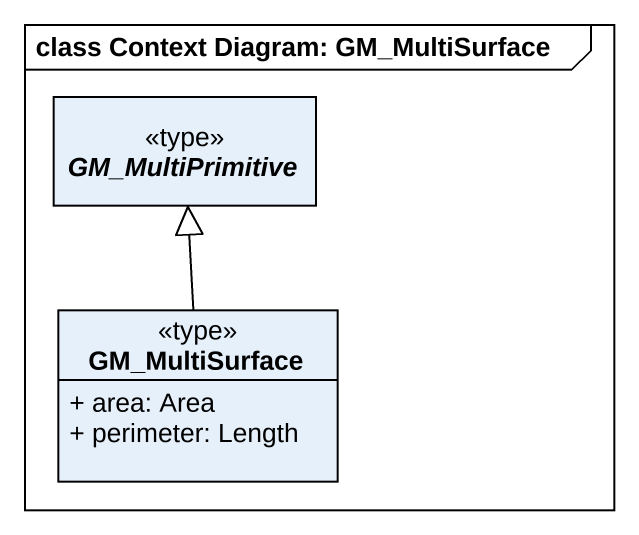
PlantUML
@startuml
mainframe class Context Diagram: GM_MultiSurface
hide circle
hide empty members
skinparam classAttributeIconSize 0
abstract class GM_MultiPrimitive <<type>>
class GM_MultiSurface <<type>> {
  + area: Area
  + perimeter: Length
}
GM_MultiSurface -up-|> GM_MultiPrimitive
@enduml
